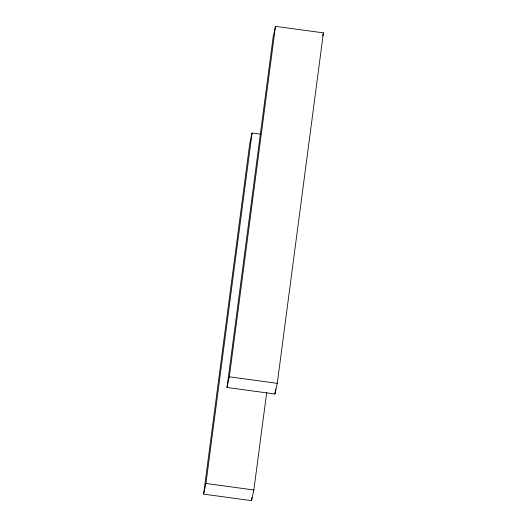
<?xml version="1.0" encoding="UTF-8"?>
<svg xmlns="http://www.w3.org/2000/svg" width="527" height="527" viewBox="0 0 527 527"><rect width="100%" height="100%" fill="white"/><g stroke="black" fill="none" stroke-linecap="round" stroke-linejoin="round"><path stroke-width="0.79" d="M266.734 392.18L253.856 489.985L251.517 500.65L203.593 494.128L249.732 143.667L252.077 133.002L260.2 134.102M203.593 494.128L205.938 483.463L252.077 133.002M227.005 387.483L273.144 37.015L275.483 26.35L323.407 32.872L277.268 383.333L274.923 393.998L227.005 387.483L229.344 376.818L275.483 26.35M251.517 500.65L251.946 497.389M274.923 393.998L275.568 389.11M322.735 35.915L323.407 32.872M229.344 376.818L277.268 383.333M205.938 483.463L253.856 489.985"/></g></svg>
